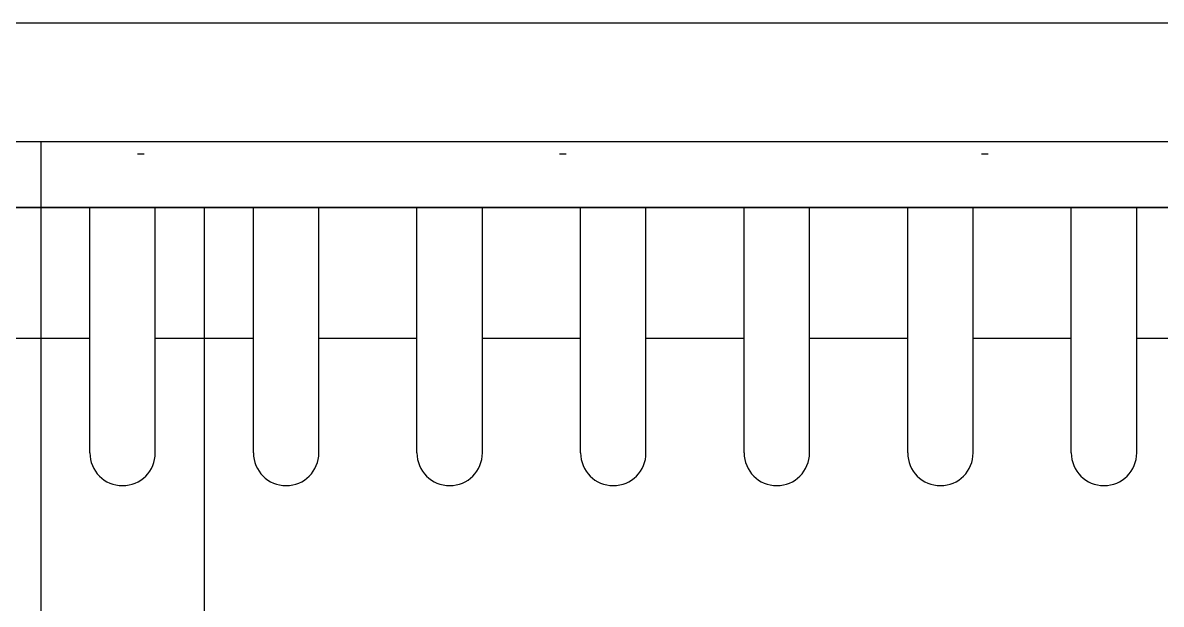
# Model space of a CAD drawing. Header units: inches. Extents: x 21 to 38546, y 13 to 15001.
# Drawn here: x 5806.61 to 5824.01, y 2550.2 to 2559.08 of the extents above; entities that cross this region are included whole.
import ezdxf

# ---------------------------------------------------------------- set-up
doc = ezdxf.new("R2010")
doc.units = ezdxf.units.IN
doc.header["$MEASUREMENT"] = 0
doc.linetypes.add('DOT', pattern=[6.35, 0, -6.35])
doc.layers.add('RAST-IST-RADYATÖR-DİNAMİK BLOK', color=83, linetype='Continuous')
doc.layers.add('Z_MİM_-KM-BEAM-RAY', color=8, linetype='DOT', lineweight=25)
doc.layers.add('Z_MİM_-KM-CERAMIC-09', color=8, linetype='Continuous', lineweight=25)

# ---------------------------------------------------------------- blocks, each defined once
blk = doc.blocks.new('-KM_Kiriş İzi_ZK')
at = {"layer": 'Z_MİM_-KM-BEAM-RAY'}
blk.add_line((1980, 1575.001), (2679.999, 1575.001), dxfattribs=at)
blk = doc.blocks.new('IS_RADYATOR-PLAN-40')
at = {"layer": 'RAST-IST-RADYATÖR-DİNAMİK BLOK', "color": 7}
for p, q in [((23.25, 4.75), (23.25, 1)), ((24.25, 4.75), (24.25, 1)), ((25.75, 4.75), (25.75, 1)), ((26.75, 4.75), (26.75, 1)), ((28.25, 4.75), (28.25, 1)), ((29.25, 4.75), (29.25, 1)), ((30.75, 4.75), (30.75, 1)), ((31.75, 4.75), (31.75, 1)), ((33.25, 4.75), (33.25, 1)), ((34.25, 4.75), (34.25, 1)), ((35.75, 4.75), (35.75, 1)), ((36.75, 4.75), (36.75, 1)), ((22.5, 3), (23.25, 3)), ((24.25, 3), (25, 3)), ((25, 3), (25.75, 3)), ((26.75, 3), (27.5, 3)), ((27.5, 3), (28.25, 3)), ((29.25, 3), (30, 3)), ((30, 3), (30.75, 3)), ((31.75, 3), (32.5, 3)), ((32.5, 3), (33.25, 3)), ((34.25, 3), (35, 3)), ((35, 3), (35.75, 3)), ((36.75, 3), (37.5, 3))]:
    blk.add_line(p, q, dxfattribs=at)
at = {"layer": 'RAST-IST-RADYATÖR-DİNAMİK BLOK'}
for points in [[(0, 0), (40, 0), (40, 12.5), (0, 12.5)], [(2.5, 11.5), (37.5, 11.5), (37.5, 1), (2.5, 1)]]:
    blk.add_lwpolyline(points, dxfattribs=at)
at = {"layer": 'RAST-IST-RADYATÖR-DİNAMİK BLOK', "color": 7}
for centre in [(23.75, 4.75), (26.25, 4.75), (28.75, 4.75), (31.25, 4.75), (33.75, 4.75), (36.25, 4.75)]:
    blk.add_arc(centre, 0.5, 0, 180, dxfattribs=at)
blk = doc.blocks.new('IS_RADYATOR-PLAN-50')
at = {"layer": 'RAST-IST-RADYATÖR-DİNAMİK BLOK', "color": 7}
for p, q in [((23.25, 4.75), (23.25, 1)), ((24.25, 4.75), (24.25, 1)), ((25.75, 4.75), (25.75, 1)), ((26.75, 4.75), (26.75, 1)), ((28.25, 4.75), (28.25, 1)), ((29.25, 4.75), (29.25, 1)), ((30.75, 4.75), (30.75, 1)), ((31.75, 4.75), (31.75, 1)), ((33.25, 4.75), (33.25, 1)), ((34.25, 4.75), (34.25, 1)), ((35.75, 4.75), (35.75, 1)), ((36.75, 4.75), (36.75, 1)), ((38.25, 4.75), (38.25, 1)), ((39.25, 4.75), (39.25, 1)), ((22.5, 3), (23.25, 3)), ((24.25, 3), (25, 3)), ((25, 3), (25.75, 3)), ((26.75, 3), (27.5, 3)), ((27.5, 3), (28.25, 3)), ((29.25, 3), (30, 3)), ((30, 3), (30.75, 3)), ((31.75, 3), (32.5, 3)), ((32.5, 3), (33.25, 3)), ((34.25, 3), (35, 3)), ((35, 3), (35.75, 3)), ((36.75, 3), (37.5, 3)), ((37.5, 3), (38.25, 3)), ((39.25, 3), (40, 3)), ((40, 3), (40.75, 3))]:
    blk.add_line(p, q, dxfattribs=at)
at = {"layer": 'RAST-IST-RADYATÖR-DİNAMİK BLOK'}
for points in [[(0, 0), (50, 0), (50, 12.5), (0, 12.5)], [(2.5, 11.5), (47.5, 11.5), (47.5, 1), (2.5, 1)]]:
    blk.add_lwpolyline(points, dxfattribs=at)
at = {"layer": 'RAST-IST-RADYATÖR-DİNAMİK BLOK', "color": 7}
for centre in [(23.75, 4.75), (26.25, 4.75), (28.75, 4.75), (31.25, 4.75), (33.75, 4.75), (36.25, 4.75), (38.75, 4.75)]:
    blk.add_arc(centre, 0.5, 0, 180, dxfattribs=at)
blk = doc.blocks.new('IS_RADYATOR-PLAN-60')
at = {"layer": 'RAST-IST-RADYATÖR-DİNAMİK BLOK', "color": 7}
for p, q in [((23.25, 4.75), (23.25, 1)), ((24.25, 4.75), (24.25, 1)), ((25.75, 4.75), (25.75, 1)), ((26.75, 4.75), (26.75, 1)), ((28.25, 4.75), (28.25, 1)), ((29.25, 4.75), (29.25, 1)), ((30.75, 4.75), (30.75, 1)), ((31.75, 4.75), (31.75, 1)), ((33.25, 4.75), (33.25, 1)), ((34.25, 4.75), (34.25, 1)), ((35.75, 4.75), (35.75, 1)), ((36.75, 4.75), (36.75, 1)), ((38.25, 4.75), (38.25, 1)), ((39.25, 4.75), (39.25, 1)), ((22.5, 3), (23.25, 3)), ((24.25, 3), (25, 3)), ((25, 3), (25.75, 3)), ((26.75, 3), (27.5, 3)), ((27.5, 3), (28.25, 3)), ((29.25, 3), (30, 3)), ((30, 3), (30.75, 3)), ((31.75, 3), (32.5, 3)), ((32.5, 3), (33.25, 3)), ((34.25, 3), (35, 3)), ((35, 3), (35.75, 3)), ((36.75, 3), (37.5, 3)), ((37.5, 3), (38.25, 3)), ((39.25, 3), (40, 3)), ((40, 3), (40.75, 3))]:
    blk.add_line(p, q, dxfattribs=at)
at = {"layer": 'RAST-IST-RADYATÖR-DİNAMİK BLOK'}
for points in [[(0, 0), (60, 0), (60, 12.5), (0, 12.5)], [(2.5, 11.5), (57.5, 11.5), (57.5, 1), (2.5, 1)]]:
    blk.add_lwpolyline(points, dxfattribs=at)
at = {"layer": 'RAST-IST-RADYATÖR-DİNAMİK BLOK', "color": 7}
for centre in [(23.75, 4.75), (26.25, 4.75), (28.75, 4.75), (31.25, 4.75), (33.75, 4.75), (36.25, 4.75), (38.75, 4.75)]:
    blk.add_arc(centre, 0.5, 0, 180, dxfattribs=at)
blk = doc.blocks.new('IS_RADYATOR-PLAN-70')
at = {"layer": 'RAST-IST-RADYATÖR-DİNAMİK BLOK', "color": 7}
for p, q in [((23.25, 4.75), (23.25, 1)), ((24.25, 4.75), (24.25, 1)), ((25.75, 4.75), (25.75, 1)), ((26.75, 4.75), (26.75, 1)), ((28.25, 4.75), (28.25, 1)), ((29.25, 4.75), (29.25, 1)), ((30.75, 4.75), (30.75, 1)), ((31.75, 4.75), (31.75, 1)), ((33.25, 4.75), (33.25, 1)), ((34.25, 4.75), (34.25, 1)), ((35.75, 4.75), (35.75, 1)), ((36.75, 4.75), (36.75, 1)), ((38.25, 4.75), (38.25, 1)), ((39.25, 4.75), (39.25, 1)), ((22.5, 3), (23.25, 3)), ((24.25, 3), (25, 3)), ((25, 3), (25.75, 3)), ((26.75, 3), (27.5, 3)), ((27.5, 3), (28.25, 3)), ((29.25, 3), (30, 3)), ((30, 3), (30.75, 3)), ((31.75, 3), (32.5, 3)), ((32.5, 3), (33.25, 3)), ((34.25, 3), (35, 3)), ((35, 3), (35.75, 3)), ((36.75, 3), (37.5, 3)), ((37.5, 3), (38.25, 3)), ((39.25, 3), (40, 3)), ((40, 3), (40.75, 3))]:
    blk.add_line(p, q, dxfattribs=at)
at = {"layer": 'RAST-IST-RADYATÖR-DİNAMİK BLOK'}
for points in [[(0, 0), (70, 0), (70, 12.5), (0, 12.5)], [(2.5, 11.5), (67.5, 11.5), (67.5, 1), (2.5, 1)]]:
    blk.add_lwpolyline(points, dxfattribs=at)
at = {"layer": 'RAST-IST-RADYATÖR-DİNAMİK BLOK', "color": 7}
for centre in [(23.75, 4.75), (26.25, 4.75), (28.75, 4.75), (31.25, 4.75), (33.75, 4.75), (36.25, 4.75), (38.75, 4.75)]:
    blk.add_arc(centre, 0.5, 0, 180, dxfattribs=at)
blk = doc.blocks.new('IS_RADYATOR-PLAN-80')
at = {"layer": 'RAST-IST-RADYATÖR-DİNAMİK BLOK', "color": 7}
for p, q in [((23.25, 4.75), (23.25, 1)), ((24.25, 4.75), (24.25, 1)), ((25.75, 4.75), (25.75, 1)), ((26.75, 4.75), (26.75, 1)), ((28.25, 4.75), (28.25, 1)), ((29.25, 4.75), (29.25, 1)), ((30.75, 4.75), (30.75, 1)), ((31.75, 4.75), (31.75, 1)), ((33.25, 4.75), (33.25, 1)), ((34.25, 4.75), (34.25, 1)), ((35.75, 4.75), (35.75, 1)), ((36.75, 4.75), (36.75, 1)), ((38.25, 4.75), (38.25, 1)), ((39.25, 4.75), (39.25, 1)), ((22.5, 3), (23.25, 3)), ((24.25, 3), (25, 3)), ((25, 3), (25.75, 3)), ((26.75, 3), (27.5, 3)), ((27.5, 3), (28.25, 3)), ((29.25, 3), (30, 3)), ((30, 3), (30.75, 3)), ((31.75, 3), (32.5, 3)), ((32.5, 3), (33.25, 3)), ((34.25, 3), (35, 3)), ((35, 3), (35.75, 3)), ((36.75, 3), (37.5, 3)), ((37.5, 3), (38.25, 3)), ((39.25, 3), (40, 3)), ((40, 3), (40.75, 3))]:
    blk.add_line(p, q, dxfattribs=at)
at = {"layer": 'RAST-IST-RADYATÖR-DİNAMİK BLOK'}
for points in [[(0, 0), (80, 0), (80, 12.5), (0, 12.5)], [(2.5, 11.5), (77.5, 11.5), (77.5, 1), (2.5, 1)]]:
    blk.add_lwpolyline(points, dxfattribs=at)
at = {"layer": 'RAST-IST-RADYATÖR-DİNAMİK BLOK', "color": 7}
for centre in [(23.75, 4.75), (26.25, 4.75), (28.75, 4.75), (31.25, 4.75), (33.75, 4.75), (36.25, 4.75), (38.75, 4.75)]:
    blk.add_arc(centre, 0.5, 0, 180, dxfattribs=at)
blk = doc.blocks.new('IS_RADYATOR-PLAN-90')
at = {"layer": 'RAST-IST-RADYATÖR-DİNAMİK BLOK', "color": 7}
for p, q in [((23.25, 4.75), (23.25, 1)), ((24.25, 4.75), (24.25, 1)), ((25.75, 4.75), (25.75, 1)), ((26.75, 4.75), (26.75, 1)), ((28.25, 4.75), (28.25, 1)), ((29.25, 4.75), (29.25, 1)), ((30.75, 4.75), (30.75, 1)), ((31.75, 4.75), (31.75, 1)), ((33.25, 4.75), (33.25, 1)), ((34.25, 4.75), (34.25, 1)), ((35.75, 4.75), (35.75, 1)), ((36.75, 4.75), (36.75, 1)), ((38.25, 4.75), (38.25, 1)), ((39.25, 4.75), (39.25, 1)), ((22.5, 3), (23.25, 3)), ((24.25, 3), (25, 3)), ((25, 3), (25.75, 3)), ((26.75, 3), (27.5, 3)), ((27.5, 3), (28.25, 3)), ((29.25, 3), (30, 3)), ((30, 3), (30.75, 3)), ((31.75, 3), (32.5, 3)), ((32.5, 3), (33.25, 3)), ((34.25, 3), (35, 3)), ((35, 3), (35.75, 3)), ((36.75, 3), (37.5, 3)), ((37.5, 3), (38.25, 3)), ((39.25, 3), (40, 3)), ((40, 3), (40.75, 3))]:
    blk.add_line(p, q, dxfattribs=at)
at = {"layer": 'RAST-IST-RADYATÖR-DİNAMİK BLOK'}
for points in [[(0, 0), (90, 0), (90, 12.5), (0, 12.5)], [(2.5, 11.5), (87.5, 11.5), (87.5, 1), (2.5, 1)]]:
    blk.add_lwpolyline(points, dxfattribs=at)
at = {"layer": 'RAST-IST-RADYATÖR-DİNAMİK BLOK', "color": 7}
for centre in [(23.75, 4.75), (26.25, 4.75), (28.75, 4.75), (31.25, 4.75), (33.75, 4.75), (36.25, 4.75), (38.75, 4.75)]:
    blk.add_arc(centre, 0.5, 0, 180, dxfattribs=at)
blk = doc.blocks.new('IS_RADYATOR-PLAN-100')
at = {"layer": 'RAST-IST-RADYATÖR-DİNAMİK BLOK', "color": 7}
for p, q in [((23.25, 4.75), (23.25, 1)), ((24.25, 4.75), (24.25, 1)), ((25.75, 4.75), (25.75, 1)), ((26.75, 4.75), (26.75, 1)), ((28.25, 4.75), (28.25, 1)), ((29.25, 4.75), (29.25, 1)), ((30.75, 4.75), (30.75, 1)), ((31.75, 4.75), (31.75, 1)), ((33.25, 4.75), (33.25, 1)), ((34.25, 4.75), (34.25, 1)), ((35.75, 4.75), (35.75, 1)), ((36.75, 4.75), (36.75, 1)), ((38.25, 4.75), (38.25, 1)), ((39.25, 4.75), (39.25, 1)), ((22.5, 3), (23.25, 3)), ((24.25, 3), (25, 3)), ((25, 3), (25.75, 3)), ((26.75, 3), (27.5, 3)), ((27.5, 3), (28.25, 3)), ((29.25, 3), (30, 3)), ((30, 3), (30.75, 3)), ((31.75, 3), (32.5, 3)), ((32.5, 3), (33.25, 3)), ((34.25, 3), (35, 3)), ((35, 3), (35.75, 3)), ((36.75, 3), (37.5, 3)), ((37.5, 3), (38.25, 3)), ((39.25, 3), (40, 3)), ((40, 3), (40.75, 3))]:
    blk.add_line(p, q, dxfattribs=at)
at = {"layer": 'RAST-IST-RADYATÖR-DİNAMİK BLOK'}
for points in [[(0, 0), (100, 0), (100, 12.5), (0, 12.5)], [(2.5, 11.5), (97.5, 11.5), (97.5, 1), (2.5, 1)]]:
    blk.add_lwpolyline(points, dxfattribs=at)
at = {"layer": 'RAST-IST-RADYATÖR-DİNAMİK BLOK', "color": 7}
for centre in [(23.75, 4.75), (26.25, 4.75), (28.75, 4.75), (31.25, 4.75), (33.75, 4.75), (36.25, 4.75), (38.75, 4.75)]:
    blk.add_arc(centre, 0.5, 0, 180, dxfattribs=at)
blk = doc.blocks.new('IS_RADYATOR-PLAN-110')
at = {"layer": 'RAST-IST-RADYATÖR-DİNAMİK BLOK', "color": 7}
for p, q in [((23.25, 4.75), (23.25, 1)), ((24.25, 4.75), (24.25, 1)), ((25.75, 4.75), (25.75, 1)), ((26.75, 4.75), (26.75, 1)), ((28.25, 4.75), (28.25, 1)), ((29.25, 4.75), (29.25, 1)), ((30.75, 4.75), (30.75, 1)), ((31.75, 4.75), (31.75, 1)), ((33.25, 4.75), (33.25, 1)), ((34.25, 4.75), (34.25, 1)), ((35.75, 4.75), (35.75, 1)), ((36.75, 4.75), (36.75, 1)), ((38.25, 4.75), (38.25, 1)), ((39.25, 4.75), (39.25, 1)), ((22.5, 3), (23.25, 3)), ((24.25, 3), (25, 3)), ((25, 3), (25.75, 3)), ((26.75, 3), (27.5, 3)), ((27.5, 3), (28.25, 3)), ((29.25, 3), (30, 3)), ((30, 3), (30.75, 3)), ((31.75, 3), (32.5, 3)), ((32.5, 3), (33.25, 3)), ((34.25, 3), (35, 3)), ((35, 3), (35.75, 3)), ((36.75, 3), (37.5, 3)), ((37.5, 3), (38.25, 3)), ((39.25, 3), (40, 3)), ((40, 3), (40.75, 3))]:
    blk.add_line(p, q, dxfattribs=at)
at = {"layer": 'RAST-IST-RADYATÖR-DİNAMİK BLOK'}
for points in [[(0, 0), (110, 0), (110, 12.5), (0, 12.5)], [(2.5, 11.5), (107.5, 11.5), (107.5, 1), (2.5, 1)]]:
    blk.add_lwpolyline(points, dxfattribs=at)
at = {"layer": 'RAST-IST-RADYATÖR-DİNAMİK BLOK', "color": 7}
for centre in [(23.75, 4.75), (26.25, 4.75), (28.75, 4.75), (31.25, 4.75), (33.75, 4.75), (36.25, 4.75), (38.75, 4.75)]:
    blk.add_arc(centre, 0.5, 0, 180, dxfattribs=at)
blk = doc.blocks.new('IS_RADYATOR-PLAN-120')
at = {"layer": 'RAST-IST-RADYATÖR-DİNAMİK BLOK', "color": 7}
for p, q in [((23.25, 4.75), (23.25, 1)), ((24.25, 4.75), (24.25, 1)), ((25.75, 4.75), (25.75, 1)), ((26.75, 4.75), (26.75, 1)), ((28.25, 4.75), (28.25, 1)), ((29.25, 4.75), (29.25, 1)), ((30.75, 4.75), (30.75, 1)), ((31.75, 4.75), (31.75, 1)), ((33.25, 4.75), (33.25, 1)), ((34.25, 4.75), (34.25, 1)), ((35.75, 4.75), (35.75, 1)), ((36.75, 4.75), (36.75, 1)), ((38.25, 4.75), (38.25, 1)), ((39.25, 4.75), (39.25, 1)), ((22.5, 3), (23.25, 3)), ((24.25, 3), (25, 3)), ((25, 3), (25.75, 3)), ((26.75, 3), (27.5, 3)), ((27.5, 3), (28.25, 3)), ((29.25, 3), (30, 3)), ((30, 3), (30.75, 3)), ((31.75, 3), (32.5, 3)), ((32.5, 3), (33.25, 3)), ((34.25, 3), (35, 3)), ((35, 3), (35.75, 3)), ((36.75, 3), (37.5, 3)), ((37.5, 3), (38.25, 3)), ((39.25, 3), (40, 3)), ((40, 3), (40.75, 3))]:
    blk.add_line(p, q, dxfattribs=at)
at = {"layer": 'RAST-IST-RADYATÖR-DİNAMİK BLOK'}
for points in [[(0, 0), (120, 0), (120, 12.5), (0, 12.5)], [(2.5, 11.5), (117.5, 11.5), (117.5, 1), (2.5, 1)]]:
    blk.add_lwpolyline(points, dxfattribs=at)
at = {"layer": 'RAST-IST-RADYATÖR-DİNAMİK BLOK', "color": 7}
for centre in [(23.75, 4.75), (26.25, 4.75), (28.75, 4.75), (31.25, 4.75), (33.75, 4.75), (36.25, 4.75), (38.75, 4.75)]:
    blk.add_arc(centre, 0.5, 0, 180, dxfattribs=at)
blk = doc.blocks.new('IS_RADYATOR-PLAN-130')
at = {"layer": 'RAST-IST-RADYATÖR-DİNAMİK BLOK', "color": 7}
for p, q in [((23.25, 4.75), (23.25, 1)), ((24.25, 4.75), (24.25, 1)), ((25.75, 4.75), (25.75, 1)), ((26.75, 4.75), (26.75, 1)), ((28.25, 4.75), (28.25, 1)), ((29.25, 4.75), (29.25, 1)), ((30.75, 4.75), (30.75, 1)), ((31.75, 4.75), (31.75, 1)), ((33.25, 4.75), (33.25, 1)), ((34.25, 4.75), (34.25, 1)), ((35.75, 4.75), (35.75, 1)), ((36.75, 4.75), (36.75, 1)), ((38.25, 4.75), (38.25, 1)), ((39.25, 4.75), (39.25, 1)), ((22.5, 3), (23.25, 3)), ((24.25, 3), (25, 3)), ((25, 3), (25.75, 3)), ((26.75, 3), (27.5, 3)), ((27.5, 3), (28.25, 3)), ((29.25, 3), (30, 3)), ((30, 3), (30.75, 3)), ((31.75, 3), (32.5, 3)), ((32.5, 3), (33.25, 3)), ((34.25, 3), (35, 3)), ((35, 3), (35.75, 3)), ((36.75, 3), (37.5, 3)), ((37.5, 3), (38.25, 3)), ((39.25, 3), (40, 3)), ((40, 3), (40.75, 3))]:
    blk.add_line(p, q, dxfattribs=at)
at = {"layer": 'RAST-IST-RADYATÖR-DİNAMİK BLOK'}
for points in [[(0, 0), (130, 0), (130, 12.5), (0, 12.5)], [(2.5, 11.5), (127.5, 11.5), (127.5, 1), (2.5, 1)]]:
    blk.add_lwpolyline(points, dxfattribs=at)
at = {"layer": 'RAST-IST-RADYATÖR-DİNAMİK BLOK', "color": 7}
for centre in [(23.75, 4.75), (26.25, 4.75), (28.75, 4.75), (31.25, 4.75), (33.75, 4.75), (36.25, 4.75), (38.75, 4.75)]:
    blk.add_arc(centre, 0.5, 0, 180, dxfattribs=at)
blk = doc.blocks.new('IS_RADYATOR-PLAN-140')
at = {"layer": 'RAST-IST-RADYATÖR-DİNAMİK BLOK', "color": 7}
for p, q in [((23.25, 4.75), (23.25, 1)), ((24.25, 4.75), (24.25, 1)), ((25.75, 4.75), (25.75, 1)), ((26.75, 4.75), (26.75, 1)), ((28.25, 4.75), (28.25, 1)), ((29.25, 4.75), (29.25, 1)), ((30.75, 4.75), (30.75, 1)), ((31.75, 4.75), (31.75, 1)), ((33.25, 4.75), (33.25, 1)), ((34.25, 4.75), (34.25, 1)), ((35.75, 4.75), (35.75, 1)), ((36.75, 4.75), (36.75, 1)), ((38.25, 4.75), (38.25, 1)), ((39.25, 4.75), (39.25, 1)), ((22.5, 3), (23.25, 3)), ((24.25, 3), (25, 3)), ((25, 3), (25.75, 3)), ((26.75, 3), (27.5, 3)), ((27.5, 3), (28.25, 3)), ((29.25, 3), (30, 3)), ((30, 3), (30.75, 3)), ((31.75, 3), (32.5, 3)), ((32.5, 3), (33.25, 3)), ((34.25, 3), (35, 3)), ((35, 3), (35.75, 3)), ((36.75, 3), (37.5, 3)), ((37.5, 3), (38.25, 3)), ((39.25, 3), (40, 3)), ((40, 3), (40.75, 3))]:
    blk.add_line(p, q, dxfattribs=at)
at = {"layer": 'RAST-IST-RADYATÖR-DİNAMİK BLOK'}
for points in [[(0, 0), (140, 0), (140, 12.5), (0, 12.5)], [(2.5, 11.5), (137.5, 11.5), (137.5, 1), (2.5, 1)]]:
    blk.add_lwpolyline(points, dxfattribs=at)
at = {"layer": 'RAST-IST-RADYATÖR-DİNAMİK BLOK', "color": 7}
for centre in [(23.75, 4.75), (26.25, 4.75), (28.75, 4.75), (31.25, 4.75), (33.75, 4.75), (36.25, 4.75), (38.75, 4.75)]:
    blk.add_arc(centre, 0.5, 0, 180, dxfattribs=at)
blk = doc.blocks.new('IS_RADYATOR-PLAN-150')
at = {"layer": 'RAST-IST-RADYATÖR-DİNAMİK BLOK', "color": 7}
for p, q in [((23.25, 4.75), (23.25, 1)), ((24.25, 4.75), (24.25, 1)), ((25.75, 4.75), (25.75, 1)), ((26.75, 4.75), (26.75, 1)), ((28.25, 4.75), (28.25, 1)), ((29.25, 4.75), (29.25, 1)), ((30.75, 4.75), (30.75, 1)), ((31.75, 4.75), (31.75, 1)), ((33.25, 4.75), (33.25, 1)), ((34.25, 4.75), (34.25, 1)), ((35.75, 4.75), (35.75, 1)), ((36.75, 4.75), (36.75, 1)), ((38.25, 4.75), (38.25, 1)), ((39.25, 4.75), (39.25, 1)), ((22.5, 3), (23.25, 3)), ((24.25, 3), (25, 3)), ((25, 3), (25.75, 3)), ((26.75, 3), (27.5, 3)), ((27.5, 3), (28.25, 3)), ((29.25, 3), (30, 3)), ((30, 3), (30.75, 3)), ((31.75, 3), (32.5, 3)), ((32.5, 3), (33.25, 3)), ((34.25, 3), (35, 3)), ((35, 3), (35.75, 3)), ((36.75, 3), (37.5, 3)), ((37.5, 3), (38.25, 3)), ((39.25, 3), (40, 3)), ((40, 3), (40.75, 3))]:
    blk.add_line(p, q, dxfattribs=at)
at = {"layer": 'RAST-IST-RADYATÖR-DİNAMİK BLOK'}
for points in [[(-5, 0), (145, 0), (145, 12.5), (-5, 12.5)], [(-2.5, 11.5), (142.5, 11.5), (142.5, 1), (-2.5, 1)]]:
    blk.add_lwpolyline(points, dxfattribs=at)
at = {"layer": 'RAST-IST-RADYATÖR-DİNAMİK BLOK', "color": 7}
for centre in [(23.75, 4.75), (26.25, 4.75), (28.75, 4.75), (31.25, 4.75), (33.75, 4.75), (36.25, 4.75), (38.75, 4.75)]:
    blk.add_arc(centre, 0.5, 0, 180, dxfattribs=at)
blk = doc.blocks.new('IS_RADYATOR-PLAN-160')
at = {"layer": 'RAST-IST-RADYATÖR-DİNAMİK BLOK', "color": 7}
for p, q in [((23.25, 4.75), (23.25, 1)), ((24.25, 4.75), (24.25, 1)), ((25.75, 4.75), (25.75, 1)), ((26.75, 4.75), (26.75, 1)), ((28.25, 4.75), (28.25, 1)), ((29.25, 4.75), (29.25, 1)), ((30.75, 4.75), (30.75, 1)), ((31.75, 4.75), (31.75, 1)), ((33.25, 4.75), (33.25, 1)), ((34.25, 4.75), (34.25, 1)), ((35.75, 4.75), (35.75, 1)), ((36.75, 4.75), (36.75, 1)), ((38.25, 4.75), (38.25, 1)), ((39.25, 4.75), (39.25, 1)), ((22.5, 3), (23.25, 3)), ((24.25, 3), (25, 3)), ((25, 3), (25.75, 3)), ((26.75, 3), (27.5, 3)), ((27.5, 3), (28.25, 3)), ((29.25, 3), (30, 3)), ((30, 3), (30.75, 3)), ((31.75, 3), (32.5, 3)), ((32.5, 3), (33.25, 3)), ((34.25, 3), (35, 3)), ((35, 3), (35.75, 3)), ((36.75, 3), (37.5, 3)), ((37.5, 3), (38.25, 3)), ((39.25, 3), (40, 3)), ((40, 3), (40.75, 3))]:
    blk.add_line(p, q, dxfattribs=at)
at = {"layer": 'RAST-IST-RADYATÖR-DİNAMİK BLOK'}
for points in [[(-5, 0), (155, 0), (155, 12.5), (-5, 12.5)], [(-2.5, 11.5), (152.5, 11.5), (152.5, 1), (-2.5, 1)]]:
    blk.add_lwpolyline(points, dxfattribs=at)
at = {"layer": 'RAST-IST-RADYATÖR-DİNAMİK BLOK', "color": 7}
for centre in [(23.75, 4.75), (26.25, 4.75), (28.75, 4.75), (31.25, 4.75), (33.75, 4.75), (36.25, 4.75), (38.75, 4.75)]:
    blk.add_arc(centre, 0.5, 0, 180, dxfattribs=at)
blk = doc.blocks.new('IS_RADYATOR-PLAN-170')
at = {"layer": 'RAST-IST-RADYATÖR-DİNAMİK BLOK', "color": 7}
for p, q in [((23.25, 4.75), (23.25, 1)), ((24.25, 4.75), (24.25, 1)), ((25.75, 4.75), (25.75, 1)), ((26.75, 4.75), (26.75, 1)), ((28.25, 4.75), (28.25, 1)), ((29.25, 4.75), (29.25, 1)), ((30.75, 4.75), (30.75, 1)), ((31.75, 4.75), (31.75, 1)), ((33.25, 4.75), (33.25, 1)), ((34.25, 4.75), (34.25, 1)), ((35.75, 4.75), (35.75, 1)), ((36.75, 4.75), (36.75, 1)), ((38.25, 4.75), (38.25, 1)), ((39.25, 4.75), (39.25, 1)), ((22.5, 3), (23.25, 3)), ((24.25, 3), (25, 3)), ((25, 3), (25.75, 3)), ((26.75, 3), (27.5, 3)), ((27.5, 3), (28.25, 3)), ((29.25, 3), (30, 3)), ((30, 3), (30.75, 3)), ((31.75, 3), (32.5, 3)), ((32.5, 3), (33.25, 3)), ((34.25, 3), (35, 3)), ((35, 3), (35.75, 3)), ((36.75, 3), (37.5, 3)), ((37.5, 3), (38.25, 3)), ((39.25, 3), (40, 3)), ((40, 3), (40.75, 3))]:
    blk.add_line(p, q, dxfattribs=at)
at = {"layer": 'RAST-IST-RADYATÖR-DİNAMİK BLOK'}
for points in [[(-5, 0), (165, 0), (165, 12.5), (-5, 12.5)], [(-2.5, 11.5), (162.5, 11.5), (162.5, 1), (-2.5, 1)]]:
    blk.add_lwpolyline(points, dxfattribs=at)
at = {"layer": 'RAST-IST-RADYATÖR-DİNAMİK BLOK', "color": 7}
for centre in [(23.75, 4.75), (26.25, 4.75), (28.75, 4.75), (31.25, 4.75), (33.75, 4.75), (36.25, 4.75), (38.75, 4.75)]:
    blk.add_arc(centre, 0.5, 0, 180, dxfattribs=at)
blk = doc.blocks.new('IS_RADYATOR-PLAN-180')
at = {"layer": 'RAST-IST-RADYATÖR-DİNAMİK BLOK', "color": 7}
for p, q in [((23.25, 4.75), (23.25, 1)), ((24.25, 4.75), (24.25, 1)), ((25.75, 4.75), (25.75, 1)), ((26.75, 4.75), (26.75, 1)), ((28.25, 4.75), (28.25, 1)), ((29.25, 4.75), (29.25, 1)), ((30.75, 4.75), (30.75, 1)), ((31.75, 4.75), (31.75, 1)), ((33.25, 4.75), (33.25, 1)), ((34.25, 4.75), (34.25, 1)), ((35.75, 4.75), (35.75, 1)), ((36.75, 4.75), (36.75, 1)), ((38.25, 4.75), (38.25, 1)), ((39.25, 4.75), (39.25, 1)), ((22.5, 3), (23.25, 3)), ((24.25, 3), (25, 3)), ((25, 3), (25.75, 3)), ((26.75, 3), (27.5, 3)), ((27.5, 3), (28.25, 3)), ((29.25, 3), (30, 3)), ((30, 3), (30.75, 3)), ((31.75, 3), (32.5, 3)), ((32.5, 3), (33.25, 3)), ((34.25, 3), (35, 3)), ((35, 3), (35.75, 3)), ((36.75, 3), (37.5, 3)), ((37.5, 3), (38.25, 3)), ((39.25, 3), (40, 3)), ((40, 3), (40.75, 3))]:
    blk.add_line(p, q, dxfattribs=at)
at = {"layer": 'RAST-IST-RADYATÖR-DİNAMİK BLOK'}
for points in [[(-5, 0), (175, 0), (175, 12.5), (-5, 12.5)], [(-2.5, 11.5), (172.5, 11.5), (172.5, 1), (-2.5, 1)]]:
    blk.add_lwpolyline(points, dxfattribs=at)
at = {"layer": 'RAST-IST-RADYATÖR-DİNAMİK BLOK', "color": 7}
for centre in [(23.75, 4.75), (26.25, 4.75), (28.75, 4.75), (31.25, 4.75), (33.75, 4.75), (36.25, 4.75), (38.75, 4.75)]:
    blk.add_arc(centre, 0.5, 0, 180, dxfattribs=at)
blk = doc.blocks.new('IS_RADYATOR-PLAN-190')
at = {"layer": 'RAST-IST-RADYATÖR-DİNAMİK BLOK', "color": 7}
for p, q in [((23.25, 4.75), (23.25, 1)), ((24.25, 4.75), (24.25, 1)), ((25.75, 4.75), (25.75, 1)), ((26.75, 4.75), (26.75, 1)), ((28.25, 4.75), (28.25, 1)), ((29.25, 4.75), (29.25, 1)), ((30.75, 4.75), (30.75, 1)), ((31.75, 4.75), (31.75, 1)), ((33.25, 4.75), (33.25, 1)), ((34.25, 4.75), (34.25, 1)), ((35.75, 4.75), (35.75, 1)), ((36.75, 4.75), (36.75, 1)), ((38.25, 4.75), (38.25, 1)), ((39.25, 4.75), (39.25, 1)), ((22.5, 3), (23.25, 3)), ((24.25, 3), (25, 3)), ((25, 3), (25.75, 3)), ((26.75, 3), (27.5, 3)), ((27.5, 3), (28.25, 3)), ((29.25, 3), (30, 3)), ((30, 3), (30.75, 3)), ((31.75, 3), (32.5, 3)), ((32.5, 3), (33.25, 3)), ((34.25, 3), (35, 3)), ((35, 3), (35.75, 3)), ((36.75, 3), (37.5, 3)), ((37.5, 3), (38.25, 3)), ((39.25, 3), (40, 3)), ((40, 3), (40.75, 3))]:
    blk.add_line(p, q, dxfattribs=at)
at = {"layer": 'RAST-IST-RADYATÖR-DİNAMİK BLOK'}
for points in [[(-5, 0), (185, 0), (185, 12.5), (-5, 12.5)], [(182.5, 11.5), (-2.5, 11.5), (-2.5, 1), (182.5, 1)]]:
    blk.add_lwpolyline(points, dxfattribs=at)
at = {"layer": 'RAST-IST-RADYATÖR-DİNAMİK BLOK', "color": 7}
for centre in [(23.75, 4.75), (26.25, 4.75), (28.75, 4.75), (31.25, 4.75), (33.75, 4.75), (36.25, 4.75), (38.75, 4.75)]:
    blk.add_arc(centre, 0.5, 0, 180, dxfattribs=at)
blk = doc.blocks.new('IS_RADYATOR-PLAN-200')
at = {"layer": 'RAST-IST-RADYATÖR-DİNAMİK BLOK', "color": 7}
for p, q in [((28.25, 4.75), (28.25, 1)), ((29.25, 4.75), (29.25, 1)), ((30.75, 4.75), (30.75, 1)), ((31.75, 4.75), (31.75, 1)), ((33.25, 4.75), (33.25, 1)), ((34.25, 4.75), (34.25, 1)), ((35.75, 4.75), (35.75, 1)), ((36.75, 4.75), (36.75, 1)), ((38.25, 4.75), (38.25, 1)), ((39.25, 4.75), (39.25, 1)), ((40.75, 4.75), (40.75, 1)), ((41.75, 4.75), (41.75, 1)), ((43.25, 4.75), (43.25, 1)), ((44.25, 4.75), (44.25, 1)), ((27.5, 3), (28.25, 3)), ((29.25, 3), (30, 3)), ((30, 3), (30.75, 3)), ((31.75, 3), (32.5, 3)), ((32.5, 3), (33.25, 3)), ((34.25, 3), (35, 3)), ((35, 3), (35.75, 3)), ((36.75, 3), (37.5, 3)), ((37.5, 3), (38.25, 3)), ((39.25, 3), (40, 3)), ((40, 3), (40.75, 3)), ((41.75, 3), (42.5, 3)), ((42.5, 3), (43.25, 3)), ((44.25, 3), (45, 3)), ((45, 3), (45.75, 3))]:
    blk.add_line(p, q, dxfattribs=at)
at = {"layer": 'RAST-IST-RADYATÖR-DİNAMİK BLOK'}
for points in [[(0, 0), (200, 0), (200, 12.5), (0, 12.5)], [(2.5, 11.5), (197.5, 11.5), (197.5, 1), (2.5, 1)]]:
    blk.add_lwpolyline(points, dxfattribs=at)
at = {"layer": 'RAST-IST-RADYATÖR-DİNAMİK BLOK', "color": 7}
for centre in [(28.75, 4.75), (31.25, 4.75), (33.75, 4.75), (36.25, 4.75), (38.75, 4.75), (41.25, 4.75), (43.75, 4.75)]:
    blk.add_arc(centre, 0.5, 0, 180, dxfattribs=at)
blk = doc.blocks.new('IS_U4736')
for name, p in [('IS_RADYATOR-PLAN-40', (0, 0)), ('IS_RADYATOR-PLAN-50', (0, 0)), ('IS_RADYATOR-PLAN-60', (0, 0)), ('IS_RADYATOR-PLAN-70', (0, 0)), ('IS_RADYATOR-PLAN-80', (0, 0)), ('IS_RADYATOR-PLAN-90', (0, 0)), ('IS_RADYATOR-PLAN-100', (0, 0)), ('IS_RADYATOR-PLAN-110', (0, 0)), ('IS_RADYATOR-PLAN-120', (0, 0)), ('IS_RADYATOR-PLAN-130', (0, 0)), ('IS_RADYATOR-PLAN-140', (0, 0)), ('IS_RADYATOR-PLAN-150', (0, 0)), ('IS_RADYATOR-PLAN-160', (0, 0)), ('IS_RADYATOR-PLAN-170', (0, 0)), ('IS_RADYATOR-PLAN-180', (0, 0)), ('IS_RADYATOR-PLAN-190', (0, 0)), ('IS_RADYATOR-PLAN-200', (-5, 0))]:
    blk.add_blockref(name, p)

msp = doc.modelspace()

# ---------------------------------------------------------------- linework, layer by layer
at = {"layer": 'Z_MİM_-KM-CERAMIC-09'}
msp.add_lwpolyline([(5589.757, 2559.084), (6008.756, 2559.084), (6008.757, 2460.083), (5838.756, 2460.083), (5838.756, 2439.083), (6008.756, 2439.083), (6008.758, 2345.084), (5589.757, 2345.084)], close=True, dxfattribs=at)

# ---------------------------------------------------------------- block references
at = {"layer": 'RAST-IST-RADYATÖR-DİNAMİK BLOK', "rotation": 180}
msp.add_blockref('IS_U4736', (5846.884, 2557.263), dxfattribs=at)
at = {"layer": 'Z_MİM_-KM-BEAM-RAY'}
msp.add_blockref('-KM_Kiriş İzi_ZK', (3331.714, 982.083), dxfattribs=at)

doc.saveas('drawing.dxf')
